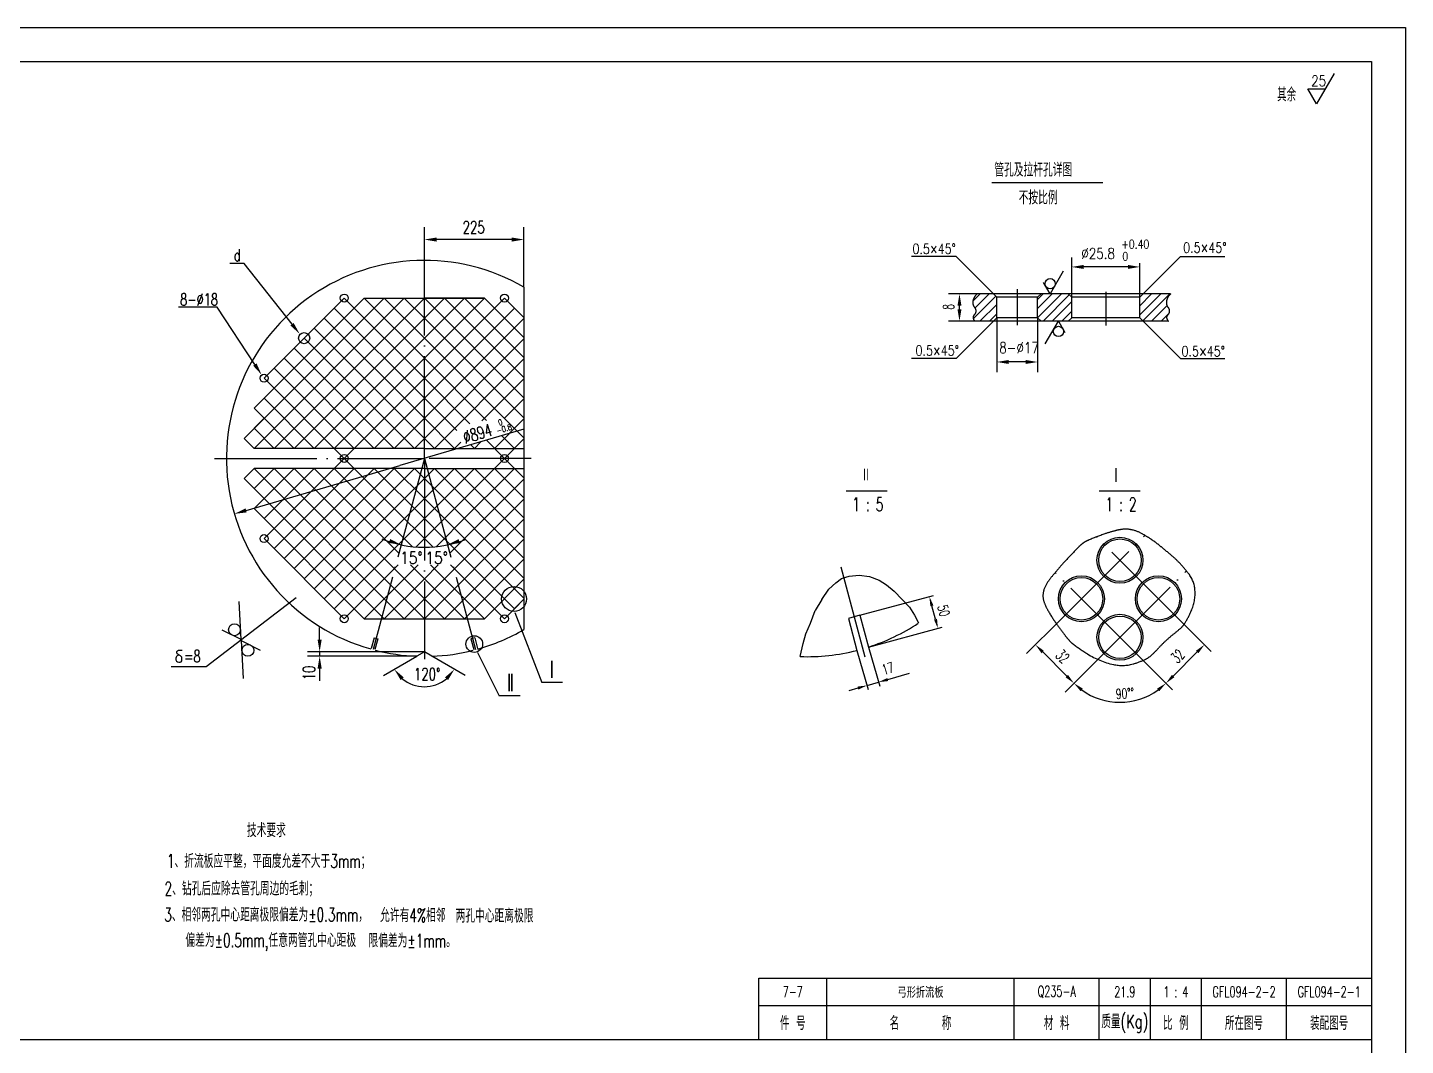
# Model space of a CAD drawing. Extents: x -242 to 1965, y 40 to 1388.
# Drawn here: x 1542.5 to 1947.1, y 1088.9 to 1387.6 of the extents above; entities that cross this region are included whole.
import ezdxf
from ezdxf.enums import TextEntityAlignment as Align

# ---------------------------------------------------------------- set-up
doc = ezdxf.new("R2010")
doc.units = 0
doc.header["$MEASUREMENT"] = 0
doc.linetypes.add('DASHDOT-M', pattern=[36, 30, -3, 0, -3])
doc.linetypes.add('DIVIDE-M', pattern=[39, 30, -3, 0, -3, 0, -3])
doc.layers.get('0').update_dxf_attribs({"linetype": 'CONTINUOUS'})
for name, color, linetype in [('CDR_DWG1', 4, 'CONTINUOUS'), ('CDR_DWG2', 2, 'CONTINUOUS'), ('CDR_DWG3', 1, 'DASHDOT-M'), ('CDR_DWG4', 3, 'DIVIDE-M')]:
    doc.layers.add(name, color=color, linetype=linetype)
doc.styles.add('HZ', font='romans', dxfattribs={"width": 0.7, "bigfont": 'hz'})

msp = doc.modelspace()

# ---------------------------------------------------------------- linework, layer by layer
for p, q in [((1106.12, 1387.65), (1947.12, 1387.65)), ((1947.12, 1387.65), (1947.12, 793.65)), ((1659.04, 1322.44), (1659.04, 1329.03)), ((1688.29, 1311.41), (1688.29, 1329.03)), ((1684.69, 1325.43), (1662.64, 1325.43)), ((1815.17, 1320.42), (1802.12, 1320.42)), ((1826.12, 1309.48), (1815.17, 1320.42)), ((1849.12, 1308.48), (1849.12, 1320.16)), ((1870.12, 1309.48), (1881.06, 1320.42)), ((1881.06, 1320.42), (1894.11, 1320.42)), ((1606.11, 1318.37), (1601.89, 1318.37)), ((1620.19, 1300.58), (1606.11, 1318.37)), ((1865.62, 1317.4), (1852.62, 1317.4)), ((1869.12, 1308.48), (1869.12, 1318.46)), ((1606.09, 1267.09), (1647.27, 1308.27)), ((1609.03, 1264.14), (1653.15, 1308.27)), ((1609.03, 1275.91), (1641.39, 1308.27)), ((1611.97, 1284.74), (1635.51, 1308.27)), ((1614.91, 1264.14), (1659.04, 1308.27)), ((1659.04, 1284.74), (1635.51, 1308.27)), ((1635.51, 1302.39), (1641.39, 1308.27)), ((1641.39, 1308.27), (1659.04, 1308.27)), ((1659.04, 1290.62), (1641.39, 1308.27)), ((1659.04, 1296.5), (1647.27, 1308.27)), ((1659.04, 1302.39), (1653.15, 1308.27)), ((1659.04, 1296.5), (1670.8, 1308.27)), ((1659.04, 1302.39), (1664.92, 1308.27)), ((1659.04, 1284.74), (1682.57, 1308.27)), ((1659.04, 1290.62), (1676.69, 1308.27)), ((1676.69, 1308.27), (1659.04, 1308.27)), ((1688.29, 1279.02), (1659.04, 1308.27)), ((1688.29, 1284.9), (1664.92, 1308.27)), ((1688.29, 1290.78), (1670.8, 1308.27)), ((1688.29, 1296.67), (1676.69, 1308.27)), ((1682.57, 1302.39), (1676.69, 1308.27)), ((1688.29, 1302.55), (1682.57, 1308.27)), ((1821.33, 1309.48), (1812.97, 1309.48)), ((1822.21, 1309.48), (1820.12, 1307.38)), ((1826.82, 1308.78), (1820.23, 1302.19)), ((1824.86, 1309.48), (1820.74, 1305.36)), ((1827.12, 1308.48), (1826.12, 1309.48)), ((1846.08, 1309.48), (1839.08, 1302.48)), ((1840.77, 1309.48), (1839.12, 1307.82)), ((1843.43, 1309.48), (1839.12, 1305.17)), ((1848.42, 1309.17), (1840.73, 1301.48)), ((1849.12, 1307.21), (1843.38, 1301.48)), ((1875.25, 1309.48), (1869.12, 1303.35)), ((1872.59, 1309.48), (1869.12, 1306)), ((1877.9, 1309.48), (1870.01, 1301.58)), ((1598.16, 1305.63), (1586.89, 1305.63)), ((1609.27, 1288.74), (1598.16, 1305.63)), ((1614.91, 1287.68), (1632.56, 1305.33)), ((1659.04, 1278.85), (1632.56, 1305.33)), ((1632.56, 1305.33), (1635.51, 1302.39)), ((1659.04, 1278.85), (1685.51, 1305.33)), ((1685.51, 1305.33), (1682.57, 1302.39)), ((1688.29, 1302.55), (1685.51, 1305.33)), ((1816.17, 1304.98), (1816.17, 1305.98)), ((1827.12, 1306.42), (1822.17, 1301.48)), ((1827.12, 1303.6), (1825, 1301.48)), ((1849.12, 1304.38), (1846.21, 1301.48)), ((1877.11, 1306.03), (1872.55, 1301.48)), ((1877.55, 1303.64), (1875.38, 1301.48)), ((1620.8, 1264.14), (1659.04, 1302.39)), ((1659.04, 1267.09), (1626.68, 1299.44)), ((1659.04, 1272.97), (1629.62, 1302.39)), ((1688.29, 1273.14), (1659.04, 1302.39)), ((1659.04, 1272.97), (1688.29, 1302.22)), ((1820.68, 1301.48), (1812.97, 1301.48)), ((1826.12, 1301.48), (1815.17, 1290.53)), ((1827.12, 1302.48), (1827.12, 1286.5)), ((1839.12, 1302.48), (1839.12, 1286.5)), ((1870.12, 1301.48), (1881.06, 1290.53)), ((1656.1, 1264.14), (1623.74, 1296.5)), ((1626.68, 1264.14), (1659.04, 1296.5)), ((1688.29, 1267.25), (1659.04, 1296.5)), ((1659.04, 1267.09), (1688.29, 1296.34)), ((1650.21, 1264.14), (1620.8, 1293.56)), ((1638.45, 1264.14), (1614.91, 1287.68)), ((1617.86, 1284.74), (1614.91, 1287.68)), ((1644.33, 1264.14), (1617.86, 1290.62)), ((1632.56, 1264.14), (1659.04, 1290.62)), ((1677.32, 1272.34), (1659.04, 1290.62)), ((1661.98, 1264.14), (1688.29, 1290.45)), ((1815.17, 1290.53), (1802.12, 1290.53)), ((1835.62, 1289.5), (1830.62, 1289.5)), ((1881.06, 1290.53), (1894.11, 1290.53)), ((1609.03, 1275.91), (1617.86, 1284.74)), ((1635.51, 1261.2), (1611.97, 1284.74)), ((1635.51, 1261.2), (1659.04, 1284.74)), ((1672.38, 1271.39), (1659.04, 1284.74)), ((1675.94, 1272.22), (1688.29, 1284.57)), ((1626.68, 1264.14), (1611.97, 1278.85)), ((1644.33, 1264.14), (1659.04, 1278.85)), ((1668.54, 1269.35), (1659.04, 1278.85)), ((1682.57, 1272.97), (1688.29, 1278.69)), ((1620.8, 1264.14), (1609.03, 1275.91)), ((1611.97, 1272.97), (1609.03, 1275.91)), ((1606.09, 1267.09), (1611.97, 1272.97)), ((1650.21, 1264.14), (1659.04, 1272.97)), ((1667.86, 1264.14), (1659.04, 1272.97)), ((1679.63, 1264.14), (1688.29, 1272.8)), ((1609.03, 1264.14), (1606.09, 1267.09)), ((1609.03, 1264.14), (1606.09, 1267.09)), ((1614.91, 1264.14), (1609.03, 1270.03)), ((1656.1, 1264.14), (1659.04, 1267.09)), ((1661.98, 1264.14), (1659.04, 1267.09)), ((1688.29, 1269.74), (1666.27, 1263.31)), ((1682.57, 1261.2), (1677.25, 1266.52)), ((1685.51, 1264.14), (1681.81, 1267.85)), ((1682.57, 1261.2), (1688.29, 1266.92)), ((1666.27, 1263.31), (1651.81, 1259.09)), ((1667.86, 1264.14), (1669.73, 1266.01)), ((1673.75, 1264.14), (1672.7, 1265.19)), ((1673.75, 1264.14), (1675.65, 1266.05)), ((1606.71, 1245.94), (1651.81, 1259.09)), ((1635.51, 1261.2), (1611.97, 1237.67)), ((1635.51, 1261.2), (1651.55, 1245.15)), ((1682.57, 1261.2), (1666.52, 1245.15)), ((1682.57, 1261.2), (1688.29, 1255.49)), ((1609.03, 1258.26), (1606.09, 1255.32)), ((1609.03, 1258.26), (1606.09, 1255.32)), ((1606.09, 1255.32), (1647.27, 1214.14)), ((1606.09, 1255.32), (1611.97, 1249.44)), ((1609.03, 1258.26), (1653.15, 1214.14)), ((1620.8, 1258.26), (1609.03, 1246.5)), ((1614.91, 1258.26), (1609.03, 1252.38)), ((1626.68, 1258.26), (1611.97, 1243.55)), ((1614.91, 1258.26), (1659.04, 1214.14)), ((1638.45, 1258.26), (1614.91, 1234.73)), ((1644.33, 1258.26), (1617.86, 1231.79)), ((1620.8, 1258.26), (1659.04, 1220.02)), ((1650.21, 1258.26), (1620.8, 1228.85)), ((1656.1, 1258.26), (1623.74, 1225.9)), ((1626.68, 1258.26), (1651.58, 1233.36)), ((1659.04, 1255.32), (1626.68, 1222.96)), ((1632.56, 1258.26), (1649.68, 1241.14)), ((1644.33, 1258.26), (1659.04, 1243.55)), ((1650.21, 1258.26), (1659.04, 1249.44)), ((1656.1, 1258.26), (1659.04, 1255.32)), ((1667.86, 1258.26), (1659.04, 1249.44)), ((1661.98, 1258.26), (1659.04, 1255.32)), ((1673.75, 1258.26), (1659.04, 1243.55)), ((1659.04, 1255.32), (1688.29, 1226.07)), ((1661.98, 1258.26), (1688.29, 1231.95)), ((1688.29, 1255.15), (1666.51, 1233.38)), ((1667.86, 1258.26), (1688.29, 1237.84)), ((1685.51, 1258.26), (1668.71, 1241.46)), ((1673.75, 1258.26), (1688.29, 1243.72)), ((1679.63, 1258.26), (1688.29, 1249.6)), ((1611.97, 1249.44), (1609.03, 1246.5)), ((1609.03, 1246.5), (1641.39, 1214.14)), ((1609.03, 1246.5), (1617.86, 1237.67)), ((1659.04, 1249.44), (1655.52, 1245.92)), ((1659.04, 1249.44), (1662.99, 1245.49)), ((1688.29, 1249.27), (1659.04, 1220.02)), ((1648.67, 1239.07), (1655.52, 1245.92)), ((1651.55, 1245.15), (1659.04, 1237.67)), ((1659.04, 1243.55), (1653.59, 1238.1)), ((1659.04, 1237.67), (1666.52, 1245.15)), ((1664.49, 1238.1), (1659.04, 1243.55)), ((1688.29, 1243.39), (1659.04, 1214.14)), ((1668.93, 1239.55), (1662.99, 1245.49)), ((1648.67, 1239.07), (1629.62, 1220.02)), ((1653.59, 1238.1), (1632.56, 1217.08)), ((1653.15, 1237.67), (1649.68, 1241.14)), ((1665.66, 1238.41), (1662.57, 1235.32)), ((1664.49, 1238.1), (1685.51, 1217.08)), ((1665.66, 1238.41), (1668.71, 1241.46)), ((1668.93, 1239.55), (1688.29, 1220.19)), ((1611.97, 1237.67), (1635.51, 1214.14)), ((1617.86, 1237.67), (1614.91, 1234.73)), ((1614.91, 1234.73), (1632.56, 1217.08)), ((1653.15, 1237.67), (1655.5, 1235.32)), ((1659.04, 1237.67), (1656.59, 1235.23)), ((1659.04, 1237.67), (1661.48, 1235.23)), ((1688.29, 1237.51), (1664.92, 1214.14)), ((1651.35, 1229.98), (1635.51, 1214.14)), ((1657.23, 1229.98), (1641.39, 1214.14)), ((1654.96, 1229.98), (1659.04, 1225.9)), ((1663.12, 1229.98), (1659.04, 1225.9)), ((1660.84, 1229.98), (1676.69, 1214.14)), ((1666.73, 1229.98), (1682.57, 1214.14)), ((1688.29, 1231.62), (1670.8, 1214.14)), ((1659.04, 1225.9), (1647.27, 1214.14)), ((1659.04, 1225.9), (1670.8, 1214.14)), ((1688.29, 1225.74), (1676.69, 1214.14)), ((1621.4, 1220.29), (1595.02, 1199.99)), ((1605.24, 1208.02), (1604.63, 1219.17)), ((1632.56, 1217.08), (1635.51, 1220.02)), ((1635.51, 1220.02), (1641.39, 1214.14)), ((1659.04, 1220.02), (1653.15, 1214.14)), ((1659.04, 1220.02), (1664.92, 1214.14)), ((1682.57, 1220.02), (1676.69, 1214.14)), ((1685.51, 1217.08), (1682.57, 1220.02)), ((1688.29, 1219.86), (1682.57, 1214.14)), ((1688.29, 1219.86), (1685.51, 1217.08)), ((1786.95, 1215.16), (1808.55, 1220.95)), ((1809.12, 1214.01), (1808.07, 1217.92)), ((1641.39, 1214.14), (1659.04, 1214.14)), ((1685.65, 1215.95), (1693.49, 1195.41)), ((1605.24, 1208.02), (1599.71, 1210.83)), ((1628.29, 1207.99), (1628.29, 1211.59)), ((1789.44, 1205.84), (1811.05, 1211.63)), ((1845.49, 1213.52), (1835.88, 1203.91)), ((1881.37, 1213.23), (1890.06, 1204.54)), ((1605.26, 1207.76), (1605.87, 1196.61)), ((1605.26, 1207.76), (1610.79, 1204.95)), ((1789.44, 1205.84), (1792.75, 1194.33)), ((1586.14, 1202.83), (1586.06, 1202.59)), ((1586.06, 1202.59), (1586.1, 1202.06)), ((1586.1, 1202.06), (1586.13, 1201.89)), ((1586.13, 1201.89), (1586.3, 1201.67)), ((1586.27, 1203.05), (1586.14, 1202.83)), ((1586.5, 1203.24), (1586.27, 1203.05)), ((1586.3, 1201.67), (1586.56, 1201.5)), ((1586.37, 1204.18), (1586.39, 1204.54)), ((1586.5, 1203.85), (1586.37, 1204.18)), ((1586.39, 1204.54), (1586.52, 1204.73)), ((1586.73, 1203.63), (1586.5, 1203.85)), ((1586.65, 1203.39), (1586.5, 1203.24)), ((1586.52, 1204.73), (1586.81, 1204.91)), ((1586.99, 1203.48), (1586.65, 1203.39)), ((1587.05, 1203.46), (1586.73, 1203.63)), ((1586.81, 1204.91), (1587.05, 1204.95)), ((1587.05, 1204.95), (1587.88, 1204.95)), ((1587.26, 1203.36), (1587.05, 1203.46)), ((1587.45, 1203.24), (1587.26, 1203.36)), ((1587.65, 1203.07), (1587.45, 1203.24)), ((1587.61, 1201.53), (1587.83, 1201.8)), ((1587.83, 1202.83), (1587.65, 1203.07)), ((1587.85, 1202.5), (1587.83, 1202.83)), ((1587.83, 1201.8), (1587.85, 1202.5)), ((1659.04, 1204.39), (1624.69, 1204.39)), ((1656.86, 1203.13), (1624.69, 1203.13)), ((1628.29, 1204.39), (1628.29, 1203.13)), ((1647.09, 1197.5), (1656.86, 1203.13)), ((1670.98, 1197.5), (1661.22, 1203.13)), ((1674.62, 1204.23), (1680.97, 1191.56)), ((1786.07, 1204.87), (1789.38, 1193.36)), ((1847.67, 1197.32), (1840.6, 1204.39)), ((1856.8, 1202.21), (1847.2, 1192.6)), ((1870.06, 1201.92), (1878.75, 1193.23)), ((1878.91, 1197.33), (1885.98, 1204.4)), ((1595.02, 1199.99), (1584.68, 1199.99)), ((1586.56, 1201.5), (1586.93, 1201.38)), ((1586.93, 1201.38), (1587.31, 1201.41)), ((1587.31, 1201.41), (1587.61, 1201.53)), ((1628.29, 1199.53), (1628.29, 1195.93)), ((1795.1, 1196.3), (1801.49, 1198.14)), ((1699.63, 1195.41), (1693.49, 1195.41)), ((1786.34, 1193.79), (1783.65, 1193.01)), ((1789.03, 1194.56), (1792.41, 1195.53)), ((1687.14, 1191.56), (1680.99, 1191.56)), ((1757.22, 1100.65), (1937.22, 1100.65)), ((1131.12, 1090.65), (1937.12, 1090.65))]:
    msp.add_line(p, q)
for points in [[(1926.15, 1374.17), (1921, 1365.25), (1918.42, 1369.71), (1923.58, 1369.71)], [(1846.64, 1316.14), (1842.79, 1309.48), (1840.87, 1312.81)], [(1841.37, 1294.81), (1845.22, 1301.48), (1847.14, 1298.14)]]:
    msp.add_lwpolyline(points)
msp.add_lwpolyline([(1658.95, 1235.18, 0.25, 0.25, 1), (1659.2, 1235.18, 0.25, 0.25, 1)], format="xyseb", close=True)
for centre, radius in [((1842.79, 1312.48), 1.5), ((1845.22, 1298.48), 1.5), ((1623.74, 1296.5), 1.63), ((1685.38, 1219.95), 3.67), ((1603.29, 1210.91), 1.75), ((1607.21, 1204.87), 1.75), ((1673.71, 1206.72), 2.45)]:
    msp.add_circle(centre, radius)
for centre, radius, start, end in [((1659.04, 1268.25), 33.12, 247.8596, 291.7571), ((1659.04, 1204.39), 10.19, 230.3485, 309.6515), ((1863.29, 1208.69), 19.08, 234.0169, 305.9831)]:
    msp.add_arc(centre, radius, start, end)
for points in [[(1662.64, 1324.83), (1662.64, 1326.03), (1659.04, 1325.43)], [(1684.69, 1324.83), (1684.69, 1326.03), (1688.29, 1325.43)], [(1852.62, 1317.98), (1852.62, 1316.81), (1849.12, 1317.4)], [(1865.62, 1317.98), (1865.62, 1316.81), (1869.12, 1317.4)], [(1815.58, 1305.98), (1816.75, 1305.98), (1816.17, 1309.48)], [(1815.58, 1304.98), (1816.75, 1304.98), (1816.17, 1301.48)], [(1620.66, 1300.95), (1619.72, 1300.2), (1622.42, 1297.75)], [(1609.77, 1289.07), (1608.77, 1288.41), (1611.25, 1285.73)], [(1830.62, 1290.08), (1830.62, 1288.92), (1827.12, 1289.5)], [(1835.62, 1290.08), (1835.62, 1288.92), (1839.12, 1289.5)], [(1606.88, 1245.36), (1606.54, 1246.51), (1603.25, 1244.93)], [(1649.01, 1237.53), (1648.63, 1236.39), (1652.24, 1235.84)], [(1669.08, 1237.51), (1669.45, 1236.36), (1665.83, 1235.84)], [(1808.52, 1218.04), (1807.62, 1217.8), (1807.34, 1220.63)], [(1809.57, 1214.13), (1808.67, 1213.89), (1809.84, 1211.3)], [(1628.89, 1207.99), (1627.69, 1207.99), (1628.29, 1204.39)], [(1840.95, 1204.74), (1840.25, 1204.03), (1838.48, 1206.51)], [(1885.63, 1204.76), (1886.34, 1204.05), (1888.11, 1206.52)], [(1628.89, 1199.53), (1627.69, 1199.53), (1628.29, 1203.13)], [(1652.99, 1196.93), (1652.08, 1196.16), (1650.21, 1199.3)], [(1665.08, 1196.93), (1666, 1196.16), (1667.86, 1199.3)], [(1848.02, 1197.67), (1847.32, 1196.96), (1849.79, 1195.19)], [(1878.56, 1197.68), (1879.27, 1196.98), (1876.79, 1195.21)], [(1786.21, 1194.23), (1786.47, 1193.34), (1789.03, 1194.56)], [(1794.97, 1196.75), (1795.23, 1195.85), (1792.41, 1195.53)], [(1851.75, 1192.87), (1852.4, 1193.63), (1849.79, 1195.19)], [(1874.17, 1193.63), (1874.82, 1192.87), (1876.78, 1195.19)]]:
    msp.add_solid(points)
at = {"layer": 'CDR_DWG1'}
for p, q in [((1131.12, 1377.65), (1937.12, 1377.65)), ((1937.12, 1377.65), (1937.12, 803.65)), ((1688.29, 1311.41), (1688.29, 1210.99)), ((1635.51, 1302.39), (1641.39, 1308.27)), ((1641.39, 1308.27), (1676.69, 1308.27)), ((1676.69, 1308.27), (1682.57, 1302.39)), ((1826.57, 1309.48), (1821.33, 1309.48)), ((1839.66, 1309.48), (1826.57, 1309.48)), ((1839.12, 1308.48), (1827.12, 1308.48)), ((1827.12, 1302.48), (1827.12, 1308.48)), ((1839.12, 1308.48), (1840.12, 1309.48)), ((1839.12, 1302.48), (1839.12, 1308.48)), ((1848.57, 1309.48), (1839.66, 1309.48)), ((1849.12, 1308.48), (1848.12, 1309.48)), ((1869.66, 1309.48), (1848.57, 1309.48)), ((1849.12, 1302.48), (1849.12, 1308.48)), ((1869.12, 1308.48), (1849.12, 1308.48)), ((1869.12, 1308.48), (1870.12, 1309.48)), ((1869.12, 1302.48), (1869.12, 1308.48)), ((1878.16, 1309.48), (1869.66, 1309.48)), ((1614.91, 1287.68), (1632.56, 1305.33)), ((1632.56, 1305.33), (1635.51, 1302.39)), ((1682.57, 1302.39), (1685.51, 1305.33)), ((1685.51, 1305.33), (1688.29, 1302.55)), ((1877.51, 1301.48), (1820.68, 1301.48)), ((1827.12, 1302.48), (1826.12, 1301.48)), ((1839.12, 1302.48), (1827.12, 1302.48)), ((1839.12, 1302.48), (1840.12, 1301.48)), ((1849.12, 1302.48), (1848.12, 1301.48)), ((1869.12, 1302.48), (1849.12, 1302.48)), ((1869.12, 1302.48), (1870.12, 1301.48)), ((1617.86, 1284.74), (1614.91, 1287.68)), ((1609.03, 1275.91), (1617.86, 1284.74)), ((1611.97, 1272.97), (1609.03, 1275.91)), ((1606.09, 1267.09), (1611.97, 1272.97)), ((1609.03, 1264.14), (1606.09, 1267.09)), ((1659.04, 1264.14), (1609.03, 1264.14)), ((1659.04, 1264.14), (1688.29, 1264.14)), ((1609.03, 1258.26), (1606.09, 1255.32)), ((1606.09, 1255.32), (1611.97, 1249.44)), ((1659.04, 1258.26), (1609.03, 1258.26)), ((1659.04, 1258.26), (1688.29, 1258.26)), ((1611.97, 1249.44), (1609.03, 1246.5)), ((1609.03, 1246.5), (1617.86, 1237.67)), ((1617.86, 1237.67), (1614.91, 1234.73)), ((1614.91, 1234.73), (1632.56, 1217.08)), ((1632.56, 1217.08), (1635.51, 1220.02)), ((1635.51, 1220.02), (1641.39, 1214.14)), ((1676.69, 1214.14), (1682.57, 1220.02)), ((1682.57, 1220.02), (1685.51, 1217.08)), ((1685.51, 1217.08), (1688.29, 1219.86)), ((1641.39, 1214.14), (1676.69, 1214.14)), ((1786.95, 1215.16), (1783.56, 1214.25)), ((1783.56, 1214.25), (1786.07, 1204.87)), ((1786.95, 1215.16), (1789.44, 1205.84)), ((1644.26, 1208.52), (1643.41, 1205.38)), ((1644.26, 1208.52), (1645.39, 1208.21)), ((1645.39, 1208.21), (1644.54, 1205.07)), ((1673.82, 1208.52), (1672.69, 1208.21)), ((1672.69, 1208.21), (1673.53, 1205.07)), ((1673.82, 1208.52), (1674.66, 1205.38)), ((1659.04, 1204.39), (1656.86, 1203.13)), ((1661.22, 1203.13), (1659.04, 1204.39)), ((1757.22, 1108.65), (1937.22, 1108.65)), ((1757.22, 1090.65), (1757.22, 1108.65)), ((1777.22, 1090.65), (1777.22, 1108.65)), ((1832.22, 1090.65), (1832.22, 1108.65)), ((1857.22, 1090.65), (1857.22, 1108.65)), ((1872.22, 1090.65), (1872.22, 1108.65)), ((1887.22, 1090.65), (1887.22, 1108.65)), ((1912.22, 1090.65), (1912.22, 1108.65))]:
    msp.add_line(p, q, dxfattribs=at)
for centre, radius in [((1635.51, 1308.27), 1.17), ((1682.57, 1308.27), 1.17), ((1611.97, 1284.74), 1.17), ((1635.51, 1261.2), 1.17), ((1682.57, 1261.2), 1.17), ((1611.97, 1237.67), 1.17), ((1863.29, 1231.32), 6.75), ((1863.29, 1231.32), 6.25), ((1851.97, 1220), 6.75), ((1851.97, 1220), 6.25), ((1874.6, 1220), 6.75), ((1874.6, 1220), 6.25), ((1635.51, 1214.14), 1.17), ((1682.57, 1214.14), 1.17), ((1863.29, 1208.69), 6.75), ((1863.29, 1208.69), 6.25)]:
    msp.add_circle(centre, radius, dxfattribs=at)
for centre, radius, start, end in [((1659.04, 1261.2), 58.11, 59.7777, 254.2742), ((1659.04, 1261.2), 58.11, 285.6654, 300.2223), ((1771.32, 1262.56), 59.55, 287.7181, 303.3559), ((1659.04, 1261.2), 58.11, 255.5709, 267.8493), ((1659.04, 1261.2), 58.11, 272.1507, 284.3101), ((1771.32, 1262.56), 59.55, 268.1273, 284.3399)]:
    msp.add_arc(centre, radius, start, end, dxfattribs=at)
at = {"layer": 'CDR_DWG2'}
for p, q in [((1825.69, 1342.16), (1858.31, 1342.16)), ((1782.86, 1251.7), (1794.96, 1251.7)), ((1857.19, 1251.7), (1869.25, 1251.7))]:
    msp.add_line(p, q, dxfattribs=at)
at = {"layer": 'CDR_DWG3', "linetype": 'DASHDOT-M'}
for p, q in [((1659.04, 1261.2), (1659.04, 1322.44)), ((1833.12, 1310.86), (1833.12, 1300.3)), ((1859.12, 1310.11), (1859.12, 1300.21)), ((1597.46, 1261.2), (1659.04, 1261.2)), ((1659.04, 1261.2), (1644, 1205.07)), ((1659.04, 1261.2), (1674.08, 1205.07)), ((1659.04, 1261.2), (1659.04, 1202.23)), ((1690.44, 1261.2), (1659.04, 1261.2)), ((1844.64, 1212.67), (1870.59, 1238.62)), ((1882.12, 1212.49), (1856.43, 1238.17)), ((1781.33, 1229.35), (1788.4, 1202.96)), ((1870.06, 1201.92), (1844.27, 1227.71)), ((1856.8, 1202.21), (1882.8, 1228.2))]:
    msp.add_line(p, q, dxfattribs=at)
at = {"layer": 'CDR_DWG4', "linetype": 'DIVIDE-M'}
for p, q in [((1779.84, 1224.66), (1781.53, 1225.95)), ((1781.53, 1225.95), (1783.79, 1226.66)), ((1783.79, 1226.66), (1786.76, 1226.92)), ((1786.76, 1226.92), (1789.76, 1226.56)), ((1789.76, 1226.56), (1792.62, 1225.42)), ((1775.79, 1219.83), (1777.77, 1222.81)), ((1777.77, 1222.81), (1779.84, 1224.66)), ((1792.62, 1225.42), (1794.78, 1224.08)), ((1794.78, 1224.08), (1796.99, 1222.26)), ((1796.99, 1222.26), (1799.35, 1219.79)), ((1775.79, 1219.83), (1773.75, 1216.54)), ((1799.35, 1219.79), (1801.47, 1217.52)), ((1772.42, 1212.81), (1773.75, 1216.54)), ((1801.47, 1217.52), (1802.93, 1215.2)), ((1802.93, 1215.2), (1804.12, 1212.94)), ((1771.07, 1209.72), (1772.42, 1212.81)), ((1769.37, 1203.05), (1770.3, 1206.85)), ((1770.3, 1206.85), (1771.07, 1209.72))]:
    msp.add_line(p, q, dxfattribs=at)
for points in [[(1821.33, 1309.48, 0.09287), (1820.41, 1308.28, 0.107934), (1820.08, 1307.02, 0.198032), (1820.66, 1305.46, -0.243275), (1821.02, 1304.13, -0.177796), (1820.53, 1303.36, 0.2131), (1820.17, 1302.68, 0.1198), (1820.27, 1302.07, 0.101396), (1820.68, 1301.48)], [(1878.16, 1309.48, 0.09287), (1877.24, 1308.28, 0.107934), (1876.92, 1307.02, 0.198032), (1877.49, 1305.46, -0.243275), (1877.85, 1304.13, -0.177796), (1877.37, 1303.36, 0.2131), (1877, 1302.68, 0.1198), (1877.1, 1302.07, 0.101396), (1877.51, 1301.48)]]:
    msp.add_lwpolyline(points, format="xyb", dxfattribs=at)
msp.add_lwpolyline([(1844.64, 1212.67, -0.023977), (1842.14, 1216.58, -0.041569), (1841.01, 1219, -0.136871), (1840.77, 1221.85, -0.111271), (1842.17, 1225.05, -0.01502), (1843.9, 1227.27, -0.010523), (1846.54, 1230.32, -0.009998), (1851.03, 1235.09, -0.037701), (1852.33, 1236.23, -0.059647), (1853.91, 1237.15, -0.020375), (1858.89, 1239.06, -0.017092), (1861.96, 1239.98, -0.029449), (1863.78, 1240.35, -0.087448), (1866.7, 1240.24, -0.076351), (1869.83, 1239.06, -0.014588), (1872.11, 1237.68, -0.01865), (1873.82, 1236.49, -0.009886), (1875.55, 1235.12, -0.005092), (1878.84, 1232.37, -0.029478), (1880.87, 1230.41, -0.020788), (1883.47, 1227.36, -0.149114), (1885.32, 1222.54, -0.123357), (1884.24, 1216.43, -0.031047), (1882.39, 1212.9, -0.070606), (1881.28, 1211.54, -0.019019), (1879.12, 1209.7, 0.018662), (1876.91, 1207.82, 0.020772), (1874.75, 1205.67, -0.020092), (1872.53, 1203.44, -0.075492), (1870.73, 1202.22, -0.042645), (1867.13, 1200.87, -0.12342), (1861.36, 1200.71, -0.085917), (1853.75, 1203.83, -0.018798), (1849.6, 1206.65, -0.055143), (1848.34, 1207.82, -0.015916), (1846.99, 1209.48, -0.008606)], format="xyb", close=True, dxfattribs=at)

# ---------------------------------------------------------------- texts
at = {"style": 'HZ'}
for s, height, width, p in [('25', 3.2, 0.8, (1919.44, 1370.41)), ('其余', 4, 0.7, (1909.43, 1365.96)), ('225', 3.6, 0.7, (1670.3, 1327.23)), ('0.5×45%%D', 3, 0.8, (1802.35, 1321.22)), ('+0.40', 2.5, 0.8, (1863.66, 1322.83)), ('0.5×45%%D', 3, 0.8, (1881.83, 1321.56)), ('%%C25.8', 3.2, 0.8, (1851.95, 1319.73)), ('0', 2.5, 0.8, (1863.99, 1319.25)), ('8-%%C18', 3.5, 0.7, (1587.33, 1306.1)), ('8-%%c17', 3.2, 0.8, (1827.86, 1292.07)), ('0.5×45%%D', 3, 0.8, (1803.25, 1291.36)), ('0.5×45%%D', 3, 0.8, (1881.37, 1291.14)), ('=8', 3.5, 0.7, (1588.51, 1201.4)), ('120%%d', 3.6, 0.7, (1655.98, 1196.07)), ('技术要求', 4, 0.65, (1606.93, 1150.04)), ('1、折流板应平整，平面度允差不大于3mm；', 4, 0.65, (1583.44, 1141.01)), ('2、钻孔后应除去管孔周边的毛刺；', 4, 0.65, (1582.76, 1132.94)), ('3、相邻两孔中心距离极限偏差为%%P0.3mm，', 4, 0.65, (1582.66, 1125.27)), ('允许有4%%%相邻', 4, 0.65, (1646.04, 1125.11)), ('两孔中心距离极限', 4, 0.65, (1668.2, 1124.96)), ('  偏差为%%p0.5mm,任意两管孔中心距极', 4, 0.65, (1585.3, 1117.78)), ('限偏差为%%p1mm。', 4, 0.65, (1642.63, 1117.67))]:
    msp.add_text(s, height=height, dxfattribs=dict(at, width=width)).set_placement(p)
for s, width, p in [('d', 0.7, (1604.1, 1319.09)), ('15%%d', 0.85, (1655.23, 1230.28)), ('15%%d', 0.85, (1662.64, 1230.28))]:
    msp.add_text(s, height=3.5, dxfattribs=dict(at, width=width)).set_placement(p, align=Align.CENTER)
for s, height, rotation, width, p in [('8', 3.2, 90, 0.6, (1814.57, 1304.84)), ('%%C894', 3.6, 16.8634, 0.7, (1671.03, 1265.5)), ('-0.8', 1.7, 16.8634, 0.7, (1680.54, 1268.4)), ('0', 1.7, 16.8634, 0.7, (1681.02, 1270.79)), ('50', 3, 285, 0.65, (1809.66, 1217.76)), ('32', 3.2, 315, 0.6, (1844.14, 1203.11)), ('32', 3.2, 45, 0.6, (1880.19, 1200.87)), ('10', 3.6, 90, 0.7, (1627, 1196.06)), ('17', 3, 16.029, 0.65, (1793.92, 1197.64)), ('90%%d%%d', 3, 2.8422, 0.65, (1862.16, 1190.58))]:
    msp.add_text(s, height=height, rotation=rotation, dxfattribs=dict(at, width=width)).set_placement(p)
for s, height, width, p in [('7-7', 3.2, 0.65, (1767.22, 1104.65)), ('弓形折流板', 3.2, 0.65, (1804.72, 1104.65)), ('Q235-A', 3.2, 0.65, (1844.72, 1104.65)), ('21.9', 3.2, 0.65, (1864.72, 1104.65)), ('1 : 4', 3.2, 0.65, (1879.72, 1104.65)), ('GFL094-2-2', 3.2, 0.65, (1899.72, 1104.65)), ('GFL094-2-1', 3.2, 0.65, (1924.72, 1104.65)), ('件 号', 4, 0.7, (1767.22, 1095.65)), ('名      称', 4, 0.7, (1804.72, 1095.65)), ('材 料', 4, 0.7, (1844.72, 1095.65)), ('质量(Kg)', 4, 0.7, (1864.72, 1095.65)), ('比 例', 4, 0.7, (1879.72, 1095.65)), ('所在图号', 4, 0.7, (1899.72, 1095.65)), ('装配图号', 4, 0.7, (1924.72, 1095.65))]:
    msp.add_text(s, height=height, dxfattribs=dict(at, width=width)).set_placement(p, align=Align.MIDDLE)
at = {"layer": 'CDR_DWG2', "style": 'HZ', "width": 0.65}
for s, p in [('管孔及拉杆孔详图', (1826.4, 1343.9)), ('不按比例', (1833.55, 1335.73)), ('I', (1861.59, 1254.34)), ('Ⅱ', (1787.26, 1254.34)), ('1 : 5', (1784.68, 1245.71)), ('1 : 2', (1859.02, 1245.71))]:
    msp.add_text(s, height=4, dxfattribs=at).set_placement(p)
at = {"layer": 'CDR_DWG2', "style": 'HZ', "width": 0.7}
for p in [(1696.43, 1196.78), (1683.93, 1192.93), (1684.76, 1192.93)]:
    msp.add_text('I', height=5, dxfattribs=at).set_placement(p, align=Align.CENTER)

doc.saveas('drawing.dxf')
